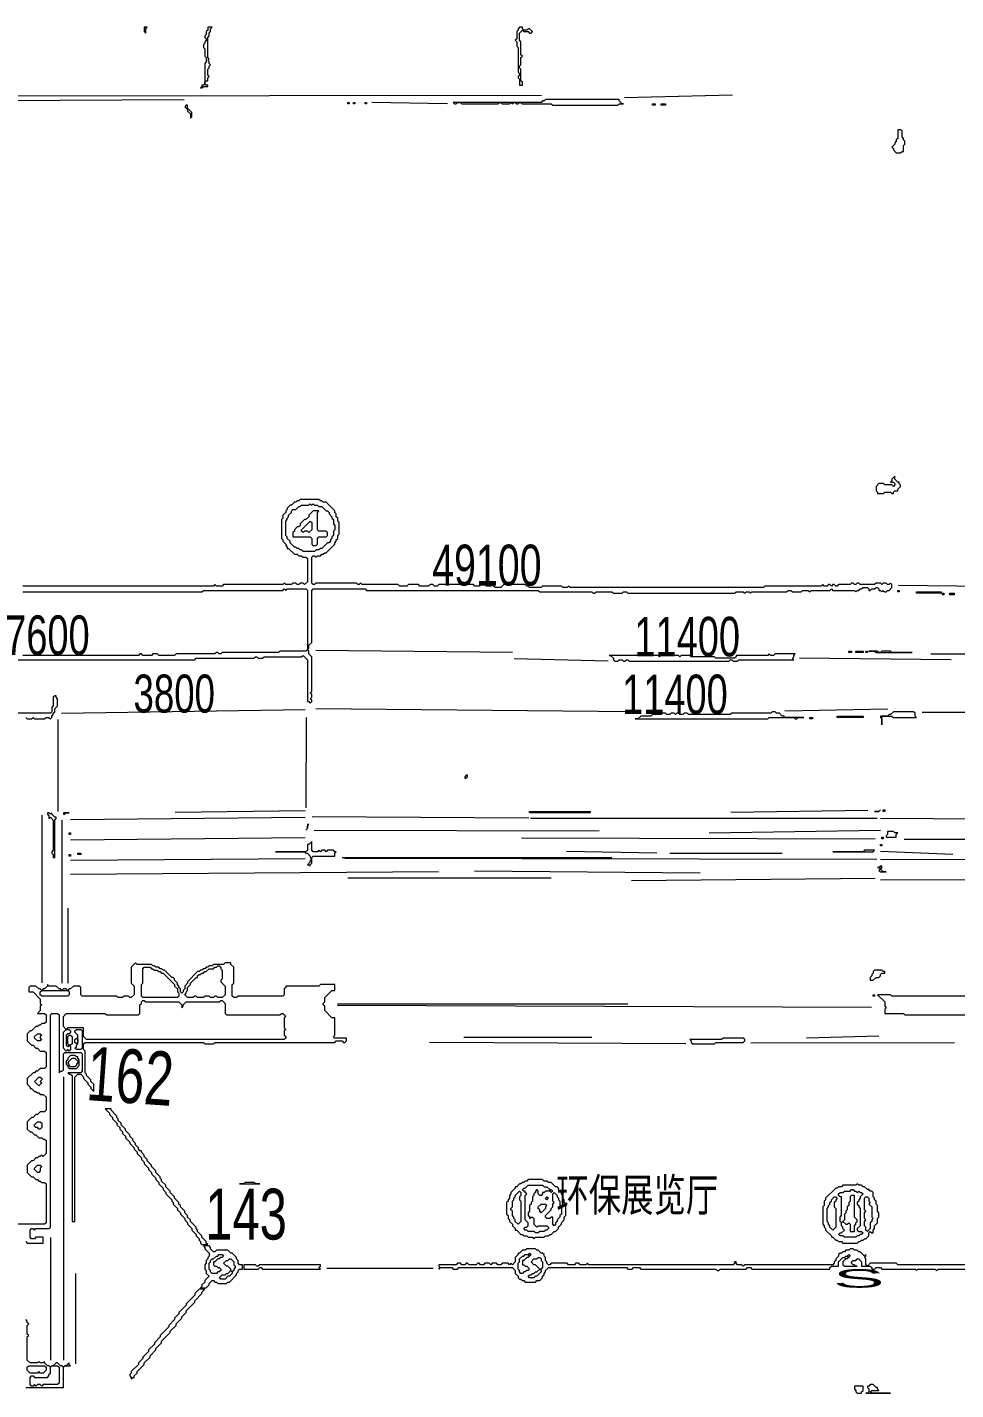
# Model space of a CAD drawing. Extents: x 20 to 3943, y 20 to 2783.
# Drawn here: x 1482 to 2125, y 1839 to 2783 of the extents above; entities that cross this region are included whole.
import ezdxf

# ---------------------------------------------------------------- set-up
doc = ezdxf.new("R2010")
doc.units = 0
for name, color, linetype, lineweight in [('OCR_TEXT', 6, 'Continuous', 0), ('TEXT_FALLBACK_OUTLINE', 2, 'Continuous', 0), ('TRACE_CURVE', 6, 'Continuous', 0), ('TRACE_STRAIGHT', 5, 'Continuous', 0), ('TRACE_TEXT_SYMBOL', 6, 'Continuous', 0)]:
    doc.layers.add(name, color=color, linetype=linetype, lineweight=lineweight)
doc.styles.add('wqy-unicode', font='wqy-unicode.lff')

msp = doc.modelspace()

# ---------------------------------------------------------------- linework, layer by layer
at = {"layer": 'TEXT_FALLBACK_OUTLINE', "color": 2}
for points in [[(1604, 1939), (1605, 1938), (1605, 1937), (1608, 1934), (1608, 1932), (1607, 1931), (1607, 1930), (1606, 1929), (1606, 1927), (1605, 1926), (1605, 1923), (1606, 1922), (1606, 1920), (1608, 1918), (1605, 1915), (1605, 1914), (1603, 1912), (1603, 1911), (1602, 1910), (1606, 1910), (1608, 1912), (1608, 1913), (1610, 1915), (1611, 1915), (1612, 1914), (1613, 1914), (1614, 1913), (1620, 1913), (1621, 1914), (1622, 1914), (1627, 1919), (1627, 1920), (1628, 1921), (1628, 1922), (1629, 1923), (1631, 1923), (1631, 1926), (1629, 1926), (1628, 1927), (1628, 1929), (1627, 1930), (1627, 1931), (1624, 1934), (1623, 1934), (1621, 1936), (1613, 1936), (1612, 1935), (1611, 1935), (1609, 1937), (1609, 1938), (1608, 1939)], [(1614, 1932), (1615, 1933), (1617, 1933), (1618, 1932), (1617, 1931), (1616, 1931), (1615, 1930), (1614, 1930), (1612, 1928), (1611, 1928), (1611, 1926), (1612, 1925), (1613, 1925), (1614, 1924), (1615, 1924), (1616, 1923), (1616, 1922), (1615, 1921), (1614, 1921), (1613, 1920), (1610, 1920), (1609, 1921), (1609, 1922), (1608, 1923), (1608, 1927), (1609, 1928), (1609, 1929), (1610, 1930), (1611, 1930), (1613, 1932)], [(1621, 1929), (1622, 1930), (1623, 1930), (1625, 1928), (1625, 1926), (1626, 1925), (1626, 1924), (1625, 1923), (1625, 1922), (1624, 1921), (1623, 1922), (1623, 1923), (1621, 1925), (1620, 1925), (1618, 1927), (1620, 1929)], [(1623, 1922), (1624, 1921), (1624, 1920), (1622, 1918), (1621, 1918), (1619, 1916), (1616, 1916), (1615, 1917), (1617, 1919), (1619, 1919), (1620, 1920), (1621, 1920)]]:
    msp.add_lwpolyline(points, close=True, dxfattribs=at)
at = {"layer": 'TRACE_CURVE', "color": 6}
for points in [[(1671, 2456), (1670, 2455), (1669, 2455), (1668, 2454), (1667, 2454), (1665, 2452), (1664, 2452), (1662, 2450), (1662, 2449), (1661, 2448), (1661, 2447), (1659, 2445), (1659, 2443), (1658, 2442), (1658, 2429), (1659, 2428), (1659, 2427), (1661, 2425), (1661, 2424), (1662, 2423), (1662, 2422), (1663, 2422), (1667, 2418), (1669, 2418), (1670, 2417), (1672, 2417), (1673, 2416), (1675, 2416), (1676, 2415), (1676, 2399), (1674, 2397), (1673, 2398), (1671, 2398), (1670, 2397), (1669, 2397), (1668, 2398), (1666, 2398), (1665, 2397), (1661, 2397), (1660, 2398), (1659, 2397), (1618, 2397), (1617, 2396), (1613, 2396), (1612, 2397), (1611, 2396), (1479, 2396)], [(1799, 2397), (1796, 2397), (1795, 2396), (1792, 2396), (1791, 2397), (1767, 2397), (1766, 2396), (1764, 2396), (1763, 2397), (1761, 2397), (1760, 2396), (1754, 2396), (1753, 2397), (1746, 2397), (1745, 2396), (1740, 2396), (1739, 2397), (1714, 2397), (1713, 2398), (1712, 2397), (1711, 2397), (1710, 2398), (1682, 2398), (1681, 2397), (1680, 2397), (1679, 2398), (1679, 2416), (1680, 2417), (1681, 2417), (1682, 2416), (1683, 2417), (1685, 2417), (1686, 2418), (1687, 2418), (1688, 2419), (1689, 2419), (1695, 2425), (1695, 2426), (1696, 2427), (1696, 2428), (1697, 2429), (1697, 2431), (1698, 2432), (1698, 2440), (1697, 2441), (1697, 2443), (1696, 2444), (1696, 2446), (1695, 2447), (1695, 2448), (1689, 2454), (1687, 2454), (1686, 2455), (1685, 2455), (1684, 2456), (1671, 2456)], [(2070, 2395), (2071, 2395), (2072, 2394), (2072, 2393), (2073, 2393), (2074, 2392), (2075, 2393), (2076, 2392), (2077, 2392), (2078, 2393), (2079, 2393), (2081, 2395), (2081, 2397), (2080, 2398), (2079, 2397), (2078, 2397), (2077, 2398), (2075, 2398), (2074, 2397), (2073, 2398), (2070, 2398), (2069, 2397), (2059, 2397), (2058, 2398), (2057, 2398), (2056, 2397), (2055, 2397), (2054, 2398), (2053, 2398), (2052, 2397), (2044, 2397), (2043, 2396), (2042, 2396), (2041, 2397), (2040, 2397), (2039, 2396), (2038, 2397), (2037, 2397), (2036, 2396), (2034, 2396), (2033, 2397), (2032, 2396), (1993, 2396), (1992, 2395), (1858, 2395), (1857, 2396), (1856, 2395), (1853, 2395), (1852, 2396), (1839, 2396), (1838, 2395), (1830, 2395), (1829, 2396), (1828, 2396), (1827, 2397), (1812, 2397), (1810, 2395), (1806, 2395), (1805, 2396), (1805, 2397), (1804, 2397), (1803, 2396), (1800, 2396), (1799, 2397)], [(1479, 2392), (1603, 2392), (1604, 2393), (1659, 2393), (1660, 2394), (1661, 2393), (1662, 2394), (1675, 2394), (1676, 2393), (1676, 2352), (1675, 2351), (1657, 2351), (1656, 2350), (1617, 2350), (1616, 2349)], [(1679, 2316), (1679, 2317), (1678, 2318), (1679, 2319), (1679, 2321), (1678, 2322), (1679, 2323), (1679, 2347), (1677, 2349), (1677, 2351), (1676, 2352), (1677, 2353), (1677, 2355), (1679, 2357), (1679, 2393), (1680, 2394), (1716, 2394), (1717, 2393), (1836, 2393), (1837, 2392), (1873, 2392), (1874, 2391), (1875, 2391), (1876, 2392), (1887, 2392), (1888, 2391), (1894, 2391), (1895, 2392), (1897, 2392), (1898, 2391), (1972, 2391), (1973, 2392), (1978, 2392), (1979, 2391), (1980, 2392), (1982, 2392), (1983, 2391), (1984, 2392), (2008, 2392), (2009, 2393), (2011, 2393), (2012, 2392), (2018, 2392), (2019, 2393), (2023, 2393), (2024, 2392), (2025, 2393), (2038, 2393), (2039, 2394), (2040, 2393), (2055, 2393), (2056, 2392), (2057, 2393), (2058, 2393), (2059, 2394), (2060, 2394), (2061, 2395), (2064, 2395), (2065, 2394), (2065, 2393), (2066, 2393), (2067, 2394), (2069, 2394), (2070, 2395)], [(1616, 2349), (1615, 2349), (1614, 2350), (1613, 2350), (1612, 2349), (1585, 2349), (1584, 2348), (1573, 2348), (1572, 2349), (1569, 2349), (1568, 2348), (1562, 2348), (1561, 2349), (1560, 2349), (1559, 2348), (1479, 2348)], [(1438, 2345), (1598, 2345), (1599, 2346), (1639, 2346), (1640, 2347), (1641, 2347), (1642, 2346), (1645, 2346), (1646, 2347), (1672, 2347), (1673, 2348), (1676, 2345), (1676, 2316), (1677, 2316), (1678, 2315), (1679, 2316)], [(1503, 2318), (1502, 2319), (1502, 2320), (1501, 2320), (1500, 2319), (1500, 2313), (1499, 2312), (1499, 2309), (1498, 2308), (1456, 2308)], [(1481, 2305), (1482, 2304), (1485, 2304), (1486, 2305), (1487, 2304), (1494, 2304), (1495, 2305), (1497, 2305), (1498, 2304), (1499, 2305), (1499, 2306), (1500, 2307), (1500, 2308), (1501, 2309), (1501, 2311), (1503, 2313), (1503, 2318)], [(1557, 2135), (1554, 2132), (1554, 2121), (1556, 2119), (1556, 2113), (1554, 2111), (1553, 2111), (1552, 2112), (1549, 2112), (1548, 2111), (1545, 2111), (1544, 2112), (1520, 2112), (1519, 2113), (1519, 2118), (1518, 2119), (1514, 2119), (1512, 2117), (1511, 2117), (1510, 2116), (1509, 2117), (1507, 2117), (1506, 2116), (1505, 2117), (1504, 2117), (1502, 2119), (1497, 2119), (1496, 2120), (1496, 2119), (1494, 2117), (1493, 2117), (1492, 2116), (1491, 2117), (1490, 2117), (1488, 2119), (1484, 2119), (1483, 2118), (1483, 2115), (1486, 2115), (1491, 2110), (1491, 2107), (1492, 2106), (1491, 2105), (1491, 2102), (1489, 2100), (1494, 2100), (1495, 2099), (1495, 2094), (1494, 2093), (1492, 2093), (1491, 2092), (1490, 2092), (1489, 2091), (1488, 2091), (1485, 2088), (1484, 2088), (1482, 2086), (1482, 2081), (1485, 2078), (1486, 2078), (1488, 2076), (1489, 2076), (1491, 2074), (1494, 2074)], [(1695, 2120), (1685, 2120), (1684, 2119), (1661, 2119), (1661, 2118), (1660, 2117), (1660, 2113), (1659, 2112), (1628, 2112), (1627, 2111), (1625, 2111), (1624, 2112), (1624, 2120), (1625, 2121), (1625, 2132), (1623, 2134), (1623, 2135), (1619, 2135), (1618, 2134), (1611, 2134), (1610, 2133), (1608, 2133), (1607, 2132), (1606, 2132), (1605, 2131), (1604, 2131), (1603, 2130), (1602, 2130), (1601, 2129), (1600, 2129), (1593, 2122), (1593, 2121), (1591, 2119), (1591, 2117), (1590, 2116), (1590, 2115), (1589, 2114), (1588, 2115), (1588, 2117), (1587, 2118), (1587, 2119), (1586, 2120), (1586, 2121), (1584, 2123), (1584, 2124), (1583, 2125), (1582, 2125), (1577, 2130), (1576, 2130), (1575, 2131), (1574, 2131), (1573, 2132), (1571, 2132), (1570, 2133), (1569, 2133), (1568, 2134), (1558, 2134), (1557, 2135)], [(1499, 2100), (1503, 2100), (1504, 2099), (1504, 2059), (1505, 2060), (1506, 2060), (1507, 2061), (1507, 2072), (1508, 2073), (1519, 2073), (1520, 2072), (1520, 2060), (1519, 2059), (1510, 2059), (1511, 2058), (1512, 2058), (1513, 2057), (1513, 1956), (1515, 1956), (1515, 2056), (1517, 2058), (1519, 2058), (1521, 2056), (1521, 2055), (1524, 2052), (1524, 2051), (1526, 2049), (1526, 2048), (1528, 2046), (1528, 2051), (1526, 2053), (1526, 2054), (1523, 2057), (1523, 2058), (1522, 2059), (1522, 2074), (1521, 2075), (1521, 2079), (1522, 2080), (1604, 2080), (1605, 2079), (1611, 2079), (1612, 2080), (1695, 2080), (1696, 2081), (1700, 2081), (1701, 2080), (1702, 2080), (1703, 2081), (1703, 2083), (1695, 2083), (1694, 2084), (1695, 2085), (1695, 2097), (1693, 2097), (1688, 2102), (1688, 2105), (1687, 2106), (1687, 2107), (1688, 2108), (1688, 2111), (1693, 2116), (1695, 2116), (1695, 2120)], [(1481, 1942), (1482, 1941), (1493, 1941), (1493, 1945), (1488, 1945), (1487, 1944), (1485, 1944), (1484, 1945), (1484, 1950), (1485, 1951), (1486, 1951), (1487, 1950), (1488, 1951), (1497, 1951), (1498, 1952), (1498, 2099), (1499, 2100)], [(1494, 2074), (1495, 2073), (1495, 2063), (1494, 2062), (1491, 2062), (1489, 2060), (1488, 2060), (1487, 2059), (1486, 2059), (1482, 2055), (1482, 2051), (1484, 2049), (1484, 2048), (1485, 2048), (1487, 2046), (1488, 2046), (1489, 2045), (1490, 2045), (1491, 2044), (1493, 2044), (1495, 2042), (1495, 2033), (1494, 2032), (1491, 2032), (1489, 2030), (1488, 2030), (1486, 2028), (1485, 2028), (1482, 2025), (1482, 2020), (1484, 2018), (1485, 2018), (1487, 2016), (1488, 2016), (1490, 2014), (1492, 2014), (1493, 2013), (1494, 2013), (1495, 2012), (1495, 2003), (1493, 2001), (1492, 2002), (1491, 2001), (1490, 2001), (1489, 2000), (1488, 2000), (1486, 1998), (1485, 1998), (1482, 1995), (1482, 1990), (1485, 1987), (1486, 1987), (1488, 1985), (1489, 1985), (1490, 1984), (1491, 1984), (1492, 1983), (1494, 1983), (1495, 1982), (1495, 1955), (1494, 1954), (1449, 1954)], [(1481, 1841), (1507, 1841), (1507, 1855), (1508, 1856), (1512, 1856), (1511, 1857), (1511, 1858), (1509, 1856), (1508, 1856), (1507, 1855), (1506, 1856), (1505, 1856), (1503, 1858), (1502, 1858), (1500, 1856), (1499, 1856), (1498, 1855), (1497, 1856), (1496, 1856), (1494, 1858), (1494, 1859), (1493, 1858), (1491, 1858), (1490, 1859), (1489, 1858), (1484, 1858), (1482, 1860), (1482, 1876), (1483, 1877), (1482, 1878), (1482, 1884), (1483, 1885), (1482, 1886), (1482, 1887), (1481, 1888)]]:
    msp.add_lwpolyline(points, dxfattribs=at)
for points in [[(1677, 2452), (1678, 2453), (1679, 2452), (1680, 2453), (1681, 2452), (1683, 2452), (1684, 2451), (1686, 2451), (1689, 2448), (1690, 2448), (1691, 2447), (1691, 2446), (1693, 2444), (1693, 2443), (1694, 2442), (1694, 2439), (1695, 2438), (1695, 2435), (1694, 2434), (1694, 2431), (1693, 2430), (1693, 2429), (1692, 2428), (1692, 2427), (1691, 2426), (1690, 2426), (1686, 2422), (1685, 2422), (1684, 2421), (1682, 2421), (1681, 2420), (1673, 2420), (1672, 2421), (1671, 2421), (1670, 2422), (1669, 2422), (1668, 2423), (1667, 2423), (1664, 2426), (1664, 2427), (1662, 2429), (1662, 2430), (1661, 2431), (1661, 2441), (1662, 2442), (1662, 2443), (1663, 2444), (1663, 2445), (1665, 2447), (1665, 2448), (1666, 2449), (1668, 2449), (1670, 2451), (1671, 2451), (1672, 2452)], [(1613, 2132), (1614, 2133), (1615, 2133), (1616, 2132), (1616, 2131), (1617, 2130), (1617, 2124), (1616, 2123), (1616, 2122), (1619, 2119), (1619, 2113), (1617, 2111), (1614, 2111), (1613, 2112), (1612, 2112), (1611, 2111), (1609, 2111), (1608, 2112), (1605, 2112), (1604, 2111), (1600, 2111), (1599, 2112), (1598, 2112), (1597, 2111), (1593, 2111), (1591, 2113), (1592, 2114), (1592, 2115), (1593, 2116), (1593, 2118), (1595, 2120), (1595, 2121), (1599, 2125), (1600, 2125), (1600, 2126), (1601, 2127), (1602, 2127), (1603, 2128), (1604, 2128), (1605, 2129), (1606, 2129), (1608, 2131), (1611, 2131), (1612, 2132)], [(1562, 2131), (1563, 2132), (1567, 2132), (1568, 2131), (1569, 2131), (1570, 2130), (1572, 2130), (1573, 2129), (1574, 2129), (1575, 2128), (1576, 2128), (1584, 2120), (1584, 2119), (1586, 2117), (1586, 2115), (1587, 2114), (1587, 2112), (1586, 2111), (1562, 2111), (1561, 2112), (1561, 2120), (1562, 2121)], [(1491, 2115), (1492, 2116), (1510, 2116), (1511, 2115), (1511, 2113), (1510, 2112), (1492, 2112), (1491, 2113)], [(1561, 2108), (1562, 2109), (1563, 2109), (1564, 2108), (1587, 2108), (1589, 2106), (1589, 2104), (1590, 2105), (1590, 2106), (1592, 2108), (1615, 2108), (1616, 2109), (1617, 2109), (1619, 2107), (1619, 2100), (1620, 2099), (1657, 2099), (1658, 2100), (1659, 2100), (1661, 2098), (1660, 2097), (1660, 2090), (1661, 2089), (1660, 2088), (1660, 2085), (1661, 2084), (1661, 2083), (1660, 2082), (1523, 2082), (1521, 2084), (1521, 2090), (1510, 2090), (1509, 2089), (1507, 2091), (1507, 2098), (1509, 2100), (1536, 2100), (1537, 2099), (1559, 2099), (1560, 2100), (1560, 2106), (1561, 2107)], [(1489, 2086), (1491, 2086), (1492, 2085), (1491, 2084), (1491, 2083), (1492, 2082), (1491, 2081), (1489, 2081), (1487, 2083), (1487, 2084)], [(1509, 2089), (1511, 2089), (1512, 2088), (1512, 2087), (1511, 2086), (1510, 2086), (1509, 2085), (1509, 2078), (1510, 2077), (1511, 2078), (1512, 2077), (1512, 2075), (1511, 2074), (1510, 2075), (1509, 2074), (1507, 2076), (1507, 2087)], [(1515, 2088), (1516, 2089), (1519, 2089), (1520, 2088), (1520, 2076), (1519, 2075), (1516, 2075), (1515, 2076), (1516, 2077), (1516, 2078), (1517, 2079), (1517, 2085), (1515, 2087)], [(1510, 2084), (1511, 2085), (1512, 2085), (1513, 2084), (1513, 2079), (1512, 2078), (1511, 2078), (1510, 2079)], [(1515, 2082), (1516, 2083), (1517, 2082), (1517, 2080), (1516, 2079), (1515, 2080)], [(1490, 2056), (1491, 2056), (1492, 2055), (1492, 2054), (1491, 2053), (1492, 2052), (1490, 2050), (1487, 2053)], [(1489, 2025), (1491, 2025), (1492, 2024), (1492, 2021), (1491, 2020), (1490, 2020), (1489, 2021), (1488, 2021), (1487, 2022), (1487, 2023)], [(1489, 1995), (1491, 1995), (1492, 1994), (1491, 1993), (1491, 1991), (1490, 1990), (1489, 1990), (1487, 1992), (1487, 1993)], [(1482, 1855), (1483, 1856), (1494, 1856), (1495, 1855), (1495, 1853), (1493, 1851), (1491, 1851), (1490, 1852), (1489, 1851), (1484, 1851), (1482, 1853)], [(1498, 1855), (1499, 1856), (1503, 1856), (1504, 1855), (1504, 1844), (1503, 1843), (1493, 1843), (1492, 1842), (1491, 1843), (1489, 1843), (1488, 1842), (1487, 1843), (1486, 1842), (1485, 1842), (1484, 1843), (1484, 1848), (1485, 1849), (1486, 1849), (1487, 1848), (1496, 1848), (1497, 1849), (1497, 1850), (1498, 1851)]]:
    msp.add_lwpolyline(points, close=True, dxfattribs=at)
at = {"layer": 'TRACE_STRAIGHT', "color": 5}
for p, q in [((1160.624, 2735.34), (1838.125, 2735.924)), ((1398.107, 2731.818), (1590.629, 2732.882)), ((1720.604, 2731.15), (1773.153, 2730.229)), ((1895.634, 2734.463), (1970.599, 2736.089)), ((2085.588, 2396.57), (2200.644, 2395.288)), ((1681.867, 2351.506), (1818.14, 2350.303)), ((1819.337, 2345.948), (1884.424, 2344.228)), ((2016.876, 2346.198), (2121.904, 2345.057)), ((2108, 2349), (2201, 2349)), ((1503.259, 2239.874), (1503.32, 2303.625)), ((1505.615, 2308.072), (1674.364, 2310.621)), ((1675.276, 2242.372), (1675.5, 2304.88)), ((1681.876, 2311.247), (1901.904, 2309.064)), ((2006.855, 2309.588), (2078.152, 2311.074)), ((2101.875, 2308.635), (2200.625, 2308.608)), ((1492.264, 2121.125), (1492.271, 2237.375)), ((1584.365, 2239.361), (1674.366, 2240.556)), ((1679.368, 2236.385), (1829.387, 2235.388)), ((1969.364, 2239.334), (2064.38, 2240.785)), ((1506, 2234), (1506, 2121)), ((1511.881, 2234.271), (1674.39, 2236.026)), ((1680.621, 2226.933), (1878.129, 2226.461)), ((1830.625, 2235.284), (2070.626, 2235.368)), ((1954.351, 2225.126), (2073.151, 2226.987)), ((2073.109, 2235.37), (2193.131, 2234.422)), ((1511.872, 2220.198), (1674.393, 2221.833)), ((1824.37, 2221.55), (2069.372, 2221.022)), ((2089.374, 2220.633), (2200.627, 2220.751)), ((1700, 2208), (1887, 2208)), ((1855.625, 2212.389), (1918.15, 2211.216)), ((1927, 2211), (2005, 2211)), ((2073.072, 2212.355), (2123.141, 2210.256)), ((1511.875, 2206.179), (1674.394, 2207.392)), ((1701.873, 2207.576), (2070.621, 2206.835)), ((1791.865, 2198.697), (1948.146, 2197.418)), ((2073.12, 2206.778), (2200.623, 2206.463)), ((1511.863, 2196.465), (1766.877, 2198.327)), ((1704, 2194), (1845, 2194)), ((1900.616, 2192.146), (2069.375, 2193.639)), ((2073.131, 2192.502), (2263.132, 2193.526)), ((1510, 2173), (1510, 2121)), ((1696.845, 2105.801), (2066.845, 2104.407)), ((1696.876, 2106.718), (1898.126, 2106.69)), ((1760.62, 2080.092), (1938.134, 2079.306)), ((1784.375, 2083.665), (1873.126, 2083.7)), ((1983.127, 2079.586), (2124.375, 2079.809)), ((2021.887, 2083.201), (2071.918, 2084.636)), ((1507.367, 1859.875), (1507.369, 2056.125)), ((1498.303, 1859.875), (1498.321, 1944.875)), ((1515.502, 1857.375), (1515.524, 1919.875)), ((1689.375, 1923.586), (1763.126, 1923.537))]:
    msp.add_line(p, q, dxfattribs=at)
at = {"layer": 'TRACE_TEXT_SYMBOL', "color": 6}
for points in [[(1563, 2783), (1563, 2780), (1564, 2779), (1564, 2782), (1565, 2783)], [(1607, 2783), (1607, 2781), (1606, 2780), (1606, 2778), (1605, 2777), (1605, 2776), (1606, 2775), (1606, 2774), (1605, 2773), (1605, 2772), (1604, 2771), (1604, 2769), (1605, 2768), (1605, 2763), (1606, 2762), (1606, 2759), (1605, 2758), (1605, 2744), (1604, 2743), (1603, 2743), (1603, 2742), (1602, 2741), (1603, 2741), (1604, 2742), (1607, 2742), (1607, 2743), (1606, 2743), (1605, 2744), (1605, 2745), (1606, 2746), (1607, 2746), (1607, 2748), (1608, 2749), (1607, 2750), (1607, 2754), (1608, 2755), (1608, 2756), (1609, 2757), (1608, 2758), (1608, 2759), (1607, 2760), (1608, 2761), (1607, 2762), (1607, 2776), (1608, 2777), (1608, 2779), (1609, 2780), (1609, 2782), (1610, 2783)], [(1823, 2783), (1822, 2782), (1822, 2781), (1821, 2780), (1821, 2775), (1820, 2774), (1821, 2773), (1821, 2770), (1822, 2769), (1822, 2752), (1823, 2751), (1823, 2750), (1822, 2749), (1822, 2748), (1823, 2747), (1823, 2743), (1825, 2743), (1825, 2745), (1824, 2746), (1824, 2754), (1823, 2755), (1823, 2756), (1824, 2757), (1824, 2762), (1825, 2763), (1824, 2764), (1824, 2773), (1823, 2774), (1823, 2779), (1825, 2781), (1826, 2780), (1829, 2780), (1830, 2779), (1831, 2779), (1832, 2780), (1830, 2782), (1829, 2782), (1828, 2781), (1826, 2781), (1825, 2782), (1825, 2783)], [(1592, 2729), (1591, 2728), (1593, 2726), (1593, 2725), (1595, 2723), (1595, 2720), (1596, 2721), (1596, 2724), (1593, 2727), (1593, 2729)], [(1704, 2731), (1705, 2731), (1705, 2730), (1704, 2730)], [(1708, 2731), (1709, 2731), (1709, 2730), (1708, 2730)], [(1716, 2731), (1717, 2731), (1717, 2730), (1716, 2730)], [(1841, 2733), (1840, 2732), (1839, 2732), (1838, 2731), (1777, 2731), (1778, 2730), (1779, 2730), (1780, 2731), (1782, 2731), (1783, 2730), (1808, 2730), (1809, 2731), (1810, 2731), (1811, 2730), (1816, 2730), (1817, 2731), (1818, 2730), (1819, 2731), (1820, 2731), (1821, 2730), (1822, 2730), (1823, 2731), (1824, 2731), (1825, 2730), (1845, 2730), (1846, 2729), (1891, 2729), (1892, 2730), (1895, 2730), (1894, 2730), (1892, 2732), (1892, 2733)], [(1915, 2730), (1917, 2730), (1917, 2729), (1915, 2729)], [(1921, 2730), (1924, 2730), (1924, 2729), (1921, 2729)], [(2085, 2712), (2085, 2706), (2084, 2705), (2084, 2704), (2083, 2703), (2083, 2702), (2081, 2700), (2082, 2699), (2082, 2698), (2084, 2696), (2087, 2696), (2088, 2697), (2089, 2697), (2089, 2701), (2090, 2702), (2090, 2704), (2089, 2705), (2089, 2706), (2088, 2707), (2088, 2711), (2087, 2712)], [(2083, 2472), (2081, 2470), (2081, 2469), (2080, 2468), (2082, 2468), (2083, 2467), (2083, 2466), (2082, 2465), (2081, 2466), (2076, 2466), (2075, 2467), (2072, 2467), (2070, 2465), (2070, 2462), (2071, 2461), (2071, 2460), (2075, 2460), (2076, 2461), (2080, 2461), (2081, 2460), (2082, 2460), (2082, 2461), (2083, 2462), (2085, 2462), (2085, 2463), (2087, 2465), (2087, 2466), (2086, 2467), (2086, 2468), (2085, 2468), (2083, 2470)], [(1680, 2448), (1677, 2445), (1677, 2444), (1675, 2442), (1674, 2442), (1671, 2439), (1671, 2438), (1670, 2437), (1669, 2437), (1667, 2435), (1667, 2434), (1666, 2433), (1666, 2430), (1678, 2430), (1679, 2429), (1679, 2425), (1680, 2424), (1682, 2424), (1683, 2425), (1683, 2429), (1684, 2430), (1689, 2430), (1690, 2431), (1690, 2433), (1689, 2434), (1684, 2434), (1683, 2435), (1683, 2447), (1684, 2448)], [(1678, 2441), (1679, 2440), (1679, 2435), (1677, 2433), (1676, 2434), (1674, 2434), (1673, 2433), (1672, 2434), (1672, 2435)], [(2085, 2393), (2086, 2393), (2086, 2392), (2085, 2392)], [(2098, 2392), (2115, 2392), (2115, 2391), (2098, 2391)], [(2116, 2391), (2117, 2391), (2117, 2390), (2116, 2390)], [(2121, 2391), (2124, 2391), (2124, 2390), (2121, 2390)], [(2051, 2351), (2053, 2351), (2053, 2350), (2051, 2350)], [(2056, 2351), (2061, 2351), (2061, 2350), (2056, 2350)], [(2063, 2351), (2064, 2351), (2064, 2350), (2063, 2350)], [(2065, 2351), (2069, 2351), (2070, 2350), (2095, 2350), (2081, 2350), (2080, 2351), (2074, 2351), (2073, 2350), (2072, 2350), (2071, 2351)], [(1996, 2349), (1995, 2348), (1973, 2348), (1973, 2347), (1972, 2346), (1959, 2346), (1958, 2347), (1942, 2347), (1941, 2348), (1935, 2348), (1934, 2347), (1933, 2348), (1921, 2348), (1920, 2347), (1919, 2348), (1885, 2348), (1886, 2348), (1888, 2346), (1888, 2345), (1889, 2344), (1891, 2344), (1892, 2345), (1894, 2345), (1895, 2344), (1896, 2344), (1897, 2345), (1898, 2345), (1899, 2344), (1968, 2344), (1969, 2345), (1970, 2345), (1971, 2344), (1974, 2344), (1975, 2345), (2013, 2345), (2012, 2346), (2013, 2347), (2013, 2348), (2014, 2349), (2000, 2349), (1999, 2348), (1997, 2348)], [(1998, 2309), (1997, 2308), (1970, 2308), (1969, 2307), (1940, 2307), (1939, 2308), (1937, 2308), (1936, 2307), (1934, 2307), (1933, 2308), (1932, 2308), (1931, 2307), (1930, 2308), (1928, 2308), (1927, 2307), (1925, 2307), (1924, 2308), (1922, 2308), (1921, 2307), (1915, 2307), (1914, 2306), (1907, 2306), (1905, 2304), (1903, 2304), (1995, 2304), (1996, 2305), (2013, 2305), (2014, 2304), (2015, 2304), (2016, 2305), (2020, 2305), (2007, 2305), (2006, 2306), (2005, 2306), (2003, 2308), (2001, 2308), (2000, 2309)], [(2024, 2305), (2026, 2305), (2026, 2304), (2024, 2304)], [(2043, 2306), (2061, 2306), (2061, 2305), (2043, 2305)], [(2082, 2309), (2080, 2307), (2079, 2307), (2078, 2306), (2073, 2306), (2073, 2305), (2074, 2304), (2074, 2300), (2074, 2305), (2075, 2306), (2081, 2306), (2082, 2305), (2098, 2305), (2097, 2306), (2097, 2308), (2096, 2309)], [(1786, 2265), (1785, 2264), (1785, 2263), (1786, 2263), (1787, 2264), (1787, 2265)], [(1496, 2239), (1496, 2238), (1497, 2237), (1497, 2235), (1498, 2236), (1500, 2234), (1500, 2213), (1499, 2212), (1499, 2211), (1500, 2210), (1500, 2208), (1501, 2208), (1501, 2234), (1502, 2235), (1502, 2236), (1501, 2236), (1499, 2238), (1499, 2239), (1498, 2238), (1497, 2239)], [(1507, 2239), (1507, 2238), (1508, 2238), (1509, 2239), (1511, 2239)], [(1830, 2240), (1872, 2240), (1872, 2239), (1830, 2239)], [(2073, 2241), (2072, 2240), (2069, 2240), (2072, 2240)], [(2075, 2241), (2076, 2241), (2076, 2240), (2075, 2240)], [(1676, 2231), (1676, 2228), (1675, 2227), (1676, 2228), (1676, 2230), (1677, 2231)], [(1511, 2225), (1512, 2225), (1512, 2224), (1511, 2224)], [(1679, 2219), (1677, 2217), (1676, 2217), (1676, 2213), (1675, 2212), (1654, 2212), (1674, 2212), (1675, 2211), (1676, 2211), (1678, 2209), (1678, 2208), (1679, 2207), (1678, 2206), (1678, 2205), (1676, 2203), (1677, 2203), (1678, 2202), (1678, 2203), (1679, 2204), (1679, 2208), (1680, 2209), (1695, 2209), (1695, 2211), (1696, 2212), (1695, 2212), (1694, 2213), (1690, 2213), (1689, 2212), (1688, 2213), (1686, 2213), (1685, 2212), (1684, 2213), (1683, 2212), (1680, 2212), (1679, 2213)], [(2074, 2222), (2075, 2222), (2075, 2221), (2074, 2221)], [(2078, 2226), (2078, 2224), (2077, 2223), (2077, 2222), (2084, 2222), (2084, 2224), (2085, 2225), (2083, 2225), (2082, 2226)], [(1511, 2210), (1512, 2210), (1512, 2209), (1511, 2209)], [(1517, 2211), (1519, 2211), (1519, 2210), (1517, 2210)], [(2062, 2213), (2061, 2212), (2040, 2212), (2068, 2212), (2069, 2213)], [(2073, 2217), (2074, 2217), (2074, 2216), (2073, 2216)], [(2073, 2202), (2072, 2201), (2071, 2201), (2072, 2201), (2073, 2200), (2072, 2199), (2073, 2198), (2077, 2198), (2075, 2198), (2073, 2200), (2074, 2201), (2074, 2202)], [(2072, 2201), (2073, 2202), (2074, 2201), (2073, 2200)], [(2069, 2130), (2068, 2129), (2068, 2128), (2067, 2127), (2067, 2126), (2066, 2125), (2066, 2123), (2068, 2123), (2070, 2125), (2072, 2125), (2073, 2126), (2073, 2127), (2074, 2128), (2076, 2128), (2076, 2129), (2075, 2129), (2074, 2130)], [(2068, 2113), (2069, 2113), (2069, 2112), (2068, 2112)], [(1964, 2083), (1963, 2082), (1941, 2082), (1942, 2081), (1942, 2080), (1943, 2079), (1958, 2079), (1959, 2080), (1978, 2080), (1979, 2081), (1979, 2082), (1978, 2083)], [(1512, 2071), (1510, 2069), (1510, 2068), (1509, 2067), (1509, 2065), (1510, 2064), (1510, 2063), (1511, 2062), (1516, 2062), (1518, 2064), (1518, 2068), (1517, 2069), (1517, 2070), (1516, 2070), (1515, 2071)], [(1513, 2069), (1515, 2069), (1517, 2067), (1517, 2066), (1516, 2065), (1516, 2064), (1515, 2063), (1512, 2063), (1511, 2064), (1511, 2065), (1510, 2066)], [(1633, 1983), (1632, 1982), (1629, 1982), (1643, 1982), (1640, 1982), (1639, 1983)], [(2057, 1982), (2056, 1981), (2047, 1981), (2046, 1980), (2044, 1980), (2043, 1979), (2042, 1979), (2035, 1972), (2035, 1971), (2034, 1970), (2034, 1967), (2033, 1966), (2033, 1954), (2034, 1953), (2034, 1952), (2035, 1951), (2035, 1950), (2039, 1946), (2039, 1945), (2040, 1945), (2042, 1943), (2043, 1943), (2044, 1942), (2046, 1942), (2047, 1941), (2057, 1941), (2058, 1942), (2059, 1942), (2060, 1943), (2061, 1943), (2062, 1944), (2063, 1944), (2065, 1946), (2065, 1948), (2066, 1949), (2067, 1948), (2068, 1948), (2068, 1950), (2069, 1951), (2069, 1953), (2071, 1955), (2071, 1958), (2072, 1959), (2072, 1962), (2071, 1963), (2071, 1967), (2070, 1968), (2070, 1970), (2069, 1971), (2069, 1972), (2068, 1973), (2068, 1976), (2067, 1977), (2066, 1977), (2065, 1978), (2064, 1978), (2062, 1980), (2061, 1980), (2060, 1981), (2058, 1981)], [(1823, 1977), (1824, 1976), (1824, 1974), (1823, 1973), (1823, 1971), (1824, 1970), (1824, 1956), (1822, 1954), (1820, 1956), (1820, 1957), (1819, 1958), (1819, 1959), (1818, 1960), (1818, 1963), (1817, 1964), (1817, 1965), (1818, 1966), (1818, 1970), (1819, 1971), (1819, 1972), (1820, 1973), (1820, 1974)], [(1829, 1981), (1839, 1981), (1840, 1980), (1842, 1980), (1844, 1978), (1843, 1977), (1841, 1977), (1840, 1976), (1839, 1976), (1839, 1975), (1838, 1974), (1837, 1974), (1836, 1975), (1836, 1977), (1835, 1978), (1834, 1977), (1834, 1976), (1833, 1975), (1833, 1974), (1832, 1973), (1832, 1970), (1831, 1969), (1831, 1968), (1830, 1967), (1830, 1963), (1829, 1962), (1829, 1960), (1830, 1959), (1830, 1958), (1831, 1959), (1832, 1959), (1833, 1958), (1833, 1954), (1835, 1952), (1836, 1953), (1842, 1953), (1843, 1952), (1843, 1951), (1842, 1950), (1841, 1950), (1840, 1949), (1837, 1949), (1836, 1948), (1834, 1948), (1833, 1949), (1829, 1949), (1828, 1950), (1827, 1950), (1826, 1951), (1827, 1952), (1828, 1952), (1829, 1953), (1829, 1955), (1827, 1957), (1827, 1974), (1828, 1975), (1827, 1976), (1827, 1977), (1826, 1977), (1825, 1978), (1826, 1979), (1827, 1979)], [(1846, 1975), (1847, 1976), (1849, 1974), (1849, 1973), (1850, 1972), (1850, 1971), (1851, 1970), (1851, 1967), (1852, 1966), (1852, 1961), (1851, 1960), (1851, 1959), (1849, 1957), (1849, 1956), (1848, 1955), (1848, 1954), (1847, 1953), (1846, 1954), (1846, 1959), (1845, 1959), (1844, 1958), (1842, 1958), (1841, 1959), (1841, 1960), (1845, 1964), (1845, 1965), (1846, 1966), (1846, 1968), (1847, 1969), (1846, 1970)], [(1841, 1972), (1842, 1973), (1843, 1972), (1842, 1971)], [(1844, 1977), (1845, 1978), (1846, 1977), (1845, 1976)], [(2041, 1973), (2042, 1973), (2043, 1972), (2042, 1971), (2042, 1970), (2041, 1969), (2041, 1966), (2042, 1965), (2042, 1952), (2040, 1950), (2038, 1952), (2038, 1953), (2037, 1954), (2037, 1955), (2036, 1956), (2036, 1965), (2037, 1966), (2037, 1967), (2038, 1968), (2038, 1969), (2039, 1970), (2039, 1971)], [(2062, 1972), (2063, 1973), (2064, 1973), (2065, 1972), (2065, 1970), (2066, 1969), (2065, 1968), (2067, 1966), (2067, 1959), (2068, 1958), (2067, 1957), (2067, 1956), (2066, 1955), (2066, 1951), (2064, 1949), (2063, 1950), (2063, 1952), (2062, 1953), (2062, 1956), (2063, 1957), (2062, 1958), (2062, 1962), (2063, 1963), (2062, 1964)], [(1838, 1968), (1841, 1968), (1842, 1967), (1841, 1966), (1841, 1965), (1838, 1962), (1837, 1963), (1837, 1964), (1836, 1965), (1836, 1966)], [(1632, 1926), (1632, 1923), (1642, 1923), (1643, 1924), (1644, 1924), (1645, 1923), (1685, 1923), (1684, 1924), (1685, 1925), (1685, 1926), (1643, 1926), (1642, 1925), (1641, 1925), (1640, 1926)], [(1826, 1932), (1827, 1933), (1829, 1933), (1830, 1932), (1829, 1931), (1828, 1931), (1826, 1929), (1825, 1929), (1825, 1926), (1826, 1926), (1827, 1925), (1828, 1925), (1830, 1923), (1829, 1922), (1828, 1922), (1827, 1921), (1826, 1921), (1825, 1920), (1824, 1920), (1823, 1921), (1823, 1922), (1822, 1923), (1822, 1927), (1823, 1928), (1823, 1930), (1825, 1932)], [(1829, 1933), (1830, 1934), (1831, 1933), (1830, 1932)], [(1835, 1930), (1836, 1931), (1837, 1931), (1838, 1930), (1838, 1929), (1839, 1928), (1839, 1924), (1838, 1923), (1837, 1923), (1834, 1926), (1833, 1926), (1831, 1928), (1833, 1930)], [(2048, 1931), (2049, 1932), (2050, 1932), (2051, 1931), (2050, 1930), (2049, 1930)], [(2050, 1932), (2051, 1933), (2052, 1932), (2051, 1931)], [(1837, 1923), (1838, 1922), (1838, 1921), (1835, 1918), (1834, 1918), (1833, 1917), (1830, 1917), (1829, 1918), (1830, 1919), (1831, 1919), (1832, 1920), (1833, 1920), (1834, 1921), (1835, 1921)], [(1601, 1909), (1598, 1906), (1598, 1905), (1592, 1899), (1592, 1898), (1587, 1893), (1587, 1892), (1584, 1889), (1584, 1888), (1580, 1884), (1580, 1883), (1574, 1877), (1574, 1876), (1570, 1872), (1570, 1871), (1566, 1867), (1566, 1866), (1562, 1862), (1562, 1861), (1559, 1858), (1559, 1857), (1554, 1852), (1554, 1851), (1553, 1850), (1553, 1849), (1554, 1848), (1554, 1847), (1555, 1848), (1556, 1848), (1556, 1849), (1558, 1851), (1558, 1852), (1563, 1857), (1563, 1858), (1567, 1862), (1567, 1863), (1571, 1867), (1571, 1868), (1575, 1872), (1575, 1873), (1581, 1879), (1581, 1880), (1585, 1884), (1585, 1885), (1589, 1889), (1589, 1890), (1592, 1893), (1592, 1894), (1598, 1900), (1598, 1901), (1603, 1906), (1603, 1907), (1605, 1909)], [(2055, 1842), (2055, 1840), (2056, 1839), (2056, 1838), (2057, 1837), (2060, 1837), (2060, 1838), (2061, 1839), (2061, 1842)], [(2066, 1843), (2065, 1842), (2064, 1842), (2064, 1841), (2065, 1840), (2065, 1838), (2064, 1837), (2063, 1837), (2080, 1837), (2067, 1837), (2066, 1838), (2067, 1839), (2072, 1839), (2071, 1840), (2071, 1841), (2070, 1841), (2068, 1843)]]:
    msp.add_lwpolyline(points, close=True, dxfattribs=at)
for points in [[(2184, 2112), (2081, 2112), (2080, 2113), (2071, 2113), (2076, 2108), (2076, 2105), (2077, 2104), (2076, 2103), (2076, 2100), (2089, 2100), (2090, 2099), (2174, 2099)], [(1536, 2034), (1539, 2031), (1539, 2030), (1541, 2028), (1541, 2027), (1544, 2024), (1544, 2023), (1546, 2021), (1546, 2020), (1548, 2018), (1548, 2017), (1550, 2015), (1550, 2014), (1553, 2011), (1553, 2010), (1556, 2007), (1556, 2006), (1558, 2004), (1558, 2003), (1561, 2000), (1561, 1999), (1563, 1997), (1563, 1996), (1566, 1993), (1566, 1992), (1568, 1990), (1568, 1989), (1571, 1986), (1571, 1985), (1573, 1983), (1573, 1982), (1576, 1979), (1576, 1978), (1578, 1976), (1578, 1975), (1582, 1971), (1582, 1970), (1583, 1969), (1583, 1968), (1586, 1965), (1586, 1964), (1588, 1962), (1588, 1961), (1591, 1958), (1591, 1957), (1593, 1955), (1593, 1954), (1596, 1951), (1596, 1950), (1599, 1947), (1599, 1946), (1601, 1944), (1601, 1943), (1602, 1942), (1602, 1941), (1603, 1940), (1607, 1940), (1606, 1941), (1606, 1942), (1603, 1945), (1603, 1946), (1600, 1949), (1600, 1950), (1599, 1951)], [(1599, 1951), (1599, 1952), (1595, 1956), (1595, 1957), (1593, 1959), (1593, 1960), (1591, 1962), (1591, 1963), (1588, 1966), (1588, 1967), (1587, 1968), (1587, 1969), (1584, 1972), (1584, 1973), (1581, 1976), (1581, 1977), (1578, 1980), (1578, 1981), (1575, 1984), (1575, 1985), (1574, 1986), (1574, 1987), (1571, 1990), (1571, 1991), (1568, 1994), (1568, 1995), (1565, 1998), (1565, 1999), (1563, 2001), (1563, 2002), (1561, 2004), (1561, 2005), (1560, 2005), (1559, 2006), (1559, 2007), (1557, 2009), (1557, 2010), (1555, 2012), (1555, 2013), (1553, 2015), (1553, 2016), (1550, 2019), (1550, 2020), (1547, 2023), (1547, 2024), (1545, 2026), (1545, 2027), (1544, 2028), (1544, 2029), (1540, 2033), (1540, 2034), (1536, 2034)], [(1829, 1985), (1828, 1984), (1827, 1984), (1826, 1983), (1825, 1983), (1824, 1982), (1823, 1982), (1821, 1980), (1820, 1980), (1820, 1979), (1817, 1976), (1817, 1975), (1816, 1974), (1816, 1972), (1815, 1971), (1815, 1970), (1814, 1969), (1814, 1961), (1815, 1960), (1815, 1958), (1816, 1957), (1816, 1956), (1818, 1954), (1818, 1953), (1820, 1951), (1820, 1950), (1821, 1950), (1824, 1947), (1825, 1947), (1826, 1946), (1828, 1946), (1829, 1945), (1832, 1945), (1833, 1944), (1834, 1945), (1840, 1945), (1841, 1946), (1843, 1946), (1844, 1947), (1845, 1947), (1847, 1949), (1848, 1949), (1850, 1951), (1850, 1952), (1852, 1954), (1852, 1955), (1854, 1957), (1854, 1959), (1855, 1960), (1855, 1968), (1854, 1969), (1854, 1971), (1853, 1972), (1853, 1974), (1852, 1975), (1852, 1976), (1850, 1978), (1850, 1979), (1849, 1980), (1848, 1980), (1845, 1983), (1843, 1983), (1842, 1984), (1840, 1984)], [(1840, 1984), (1839, 1985), (1829, 1985)], [(2052, 1977), (2053, 1978), (2054, 1978), (2055, 1977), (2056, 1977), (2057, 1976), (2058, 1977), (2059, 1976), (2060, 1976), (2061, 1975), (2059, 1973), (2059, 1972), (2058, 1971), (2058, 1970), (2057, 1969), (2057, 1968), (2058, 1967), (2058, 1966), (2059, 1965), (2059, 1953), (2057, 1951), (2057, 1950), (2058, 1949), (2060, 1949), (2061, 1948), (2060, 1947), (2059, 1947), (2058, 1946), (2057, 1946), (2056, 1945), (2048, 1945), (2047, 1946), (2045, 1946), (2044, 1947), (2045, 1948), (2046, 1948), (2048, 1950), (2047, 1951), (2047, 1952), (2046, 1953), (2046, 1955), (2047, 1956), (2049, 1954), (2050, 1954), (2051, 1955), (2052, 1954), (2052, 1949), (2055, 1949), (2055, 1953), (2056, 1954), (2056, 1955), (2057, 1956), (2057, 1957), (2055, 1959), (2055, 1974), (2053, 1974), (2052, 1973), (2052, 1970), (2051, 1969), (2051, 1967), (2050, 1966), (2050, 1964), (2049, 1963), (2049, 1962)], [(2049, 1962), (2048, 1961), (2048, 1957), (2046, 1955), (2045, 1956), (2045, 1959), (2046, 1960), (2046, 1973), (2045, 1973), (2044, 1974), (2044, 1975), (2045, 1976), (2047, 1976), (2048, 1977), (2052, 1977)], [(1828, 1937), (1827, 1936), (1825, 1936), (1823, 1934), (1822, 1934), (1822, 1933), (1820, 1931), (1820, 1928), (1818, 1926), (1817, 1927), (1816, 1926), (1815, 1927), (1811, 1927), (1810, 1926), (1808, 1926), (1807, 1927), (1804, 1927), (1803, 1926), (1802, 1927), (1799, 1927), (1798, 1926), (1796, 1926), (1795, 1927), (1794, 1927), (1793, 1926), (1788, 1926), (1787, 1927), (1786, 1927), (1785, 1926), (1783, 1926), (1782, 1927), (1780, 1927), (1779, 1926), (1767, 1926), (1767, 1925), (1768, 1924), (1767, 1923), (1768, 1924), (1776, 1924), (1777, 1923), (1780, 1923), (1781, 1924), (1818, 1924), (1820, 1922), (1820, 1920), (1822, 1918), (1822, 1917), (1823, 1916), (1824, 1916), (1825, 1915), (1826, 1915), (1827, 1914), (1834, 1914), (1835, 1915), (1837, 1915), (1839, 1917), (1839, 1918), (1840, 1919), (1840, 1920), (1841, 1921), (1841, 1922), (1843, 1924), (1897, 1924), (1898, 1923)], [(1838, 1934), (1836, 1936), (1835, 1936), (1834, 1937), (1828, 1937)], [(2142, 1926), (2085, 1926), (2084, 1927), (2066, 1927), (2064, 1925), (2063, 1926), (2063, 1930), (2062, 1931), (2063, 1932), (2063, 1933), (2062, 1932), (2059, 1935), (2058, 1935), (2057, 1936), (2055, 1936), (2054, 1937), (2052, 1937), (2051, 1936), (2049, 1936), (2048, 1935), (2047, 1935), (2046, 1934), (2045, 1934), (2044, 1933), (2044, 1932), (2042, 1930), (2042, 1929), (2041, 1928), (2041, 1927), (2040, 1926), (1979, 1926), (1978, 1925), (1977, 1926), (1974, 1926), (1973, 1927), (1973, 1928), (1972, 1928), (1972, 1927), (1971, 1926), (1871, 1926), (1870, 1927), (1869, 1926), (1865, 1926), (1864, 1927), (1862, 1927), (1861, 1926), (1857, 1926), (1856, 1927), (1845, 1927), (1844, 1926), (1843, 1926), (1842, 1927), (1842, 1928), (1841, 1929), (1841, 1931), (1840, 1932), (1840, 1933), (1839, 1934), (1838, 1934)], [(1898, 1923), (1901, 1923), (1902, 1924), (1906, 1924), (1907, 1923), (1959, 1923), (1960, 1922), (1961, 1922), (1962, 1923), (1980, 1923), (1981, 1924), (1983, 1924), (1984, 1923), (2038, 1923), (2038, 1924), (2039, 1925), (2044, 1925), (2044, 1928), (2047, 1931), (2048, 1931), (2049, 1930), (2047, 1928), (2047, 1926), (2048, 1925), (2057, 1925), (2056, 1925), (2055, 1926), (2054, 1926), (2053, 1927), (2053, 1928), (2054, 1929), (2056, 1929), (2057, 1930), (2058, 1930), (2060, 1928), (2060, 1925), (2066, 1925), (2067, 1924), (2067, 1923), (2069, 1923), (2070, 1924), (2073, 1924), (2074, 1923), (2097, 1923), (2098, 1922), (2099, 1923), (2111, 1923), (2112, 1922), (2113, 1923), (2169, 1923)]]:
    msp.add_lwpolyline(points, dxfattribs=at)

# ---------------------------------------------------------------- texts
at = {"layer": 'OCR_TEXT', "color": 6, "style": 'wqy-unicode'}
for s, height, width, p in [('49100', 28.308, 0.72, (1762.441, 2396.377)), ('7600', 27.3319, 0.72, (1466.657, 2348.364)), ('11400', 27.3319, 0.72, (1902.563, 2347.364)), ('3800', 26.3557, 0.72, (1555.539, 2308.351)), ('11400', 27.3319, 0.72, (1894.063, 2307.364)), ('环保展览厅', 22.8346, 0.72, (1848.488, 1962.994)), ('143', 35.1792, 0.72, (1605.302, 1943.469)), ('S', 12.704, 3.175862, (2040, 1910.169))]:
    msp.add_text(s, height=height, dxfattribs=dict(at, width=width)).set_placement(p)
at = {"layer": 'OCR_TEXT', "color": 6, "style": 'wqy-unicode', "width": 0.72}
msp.add_text('162', height=37.2491, rotation=-3.990913, dxfattribs=at).set_placement((1522.223, 2040.109))

doc.saveas('drawing.dxf')
